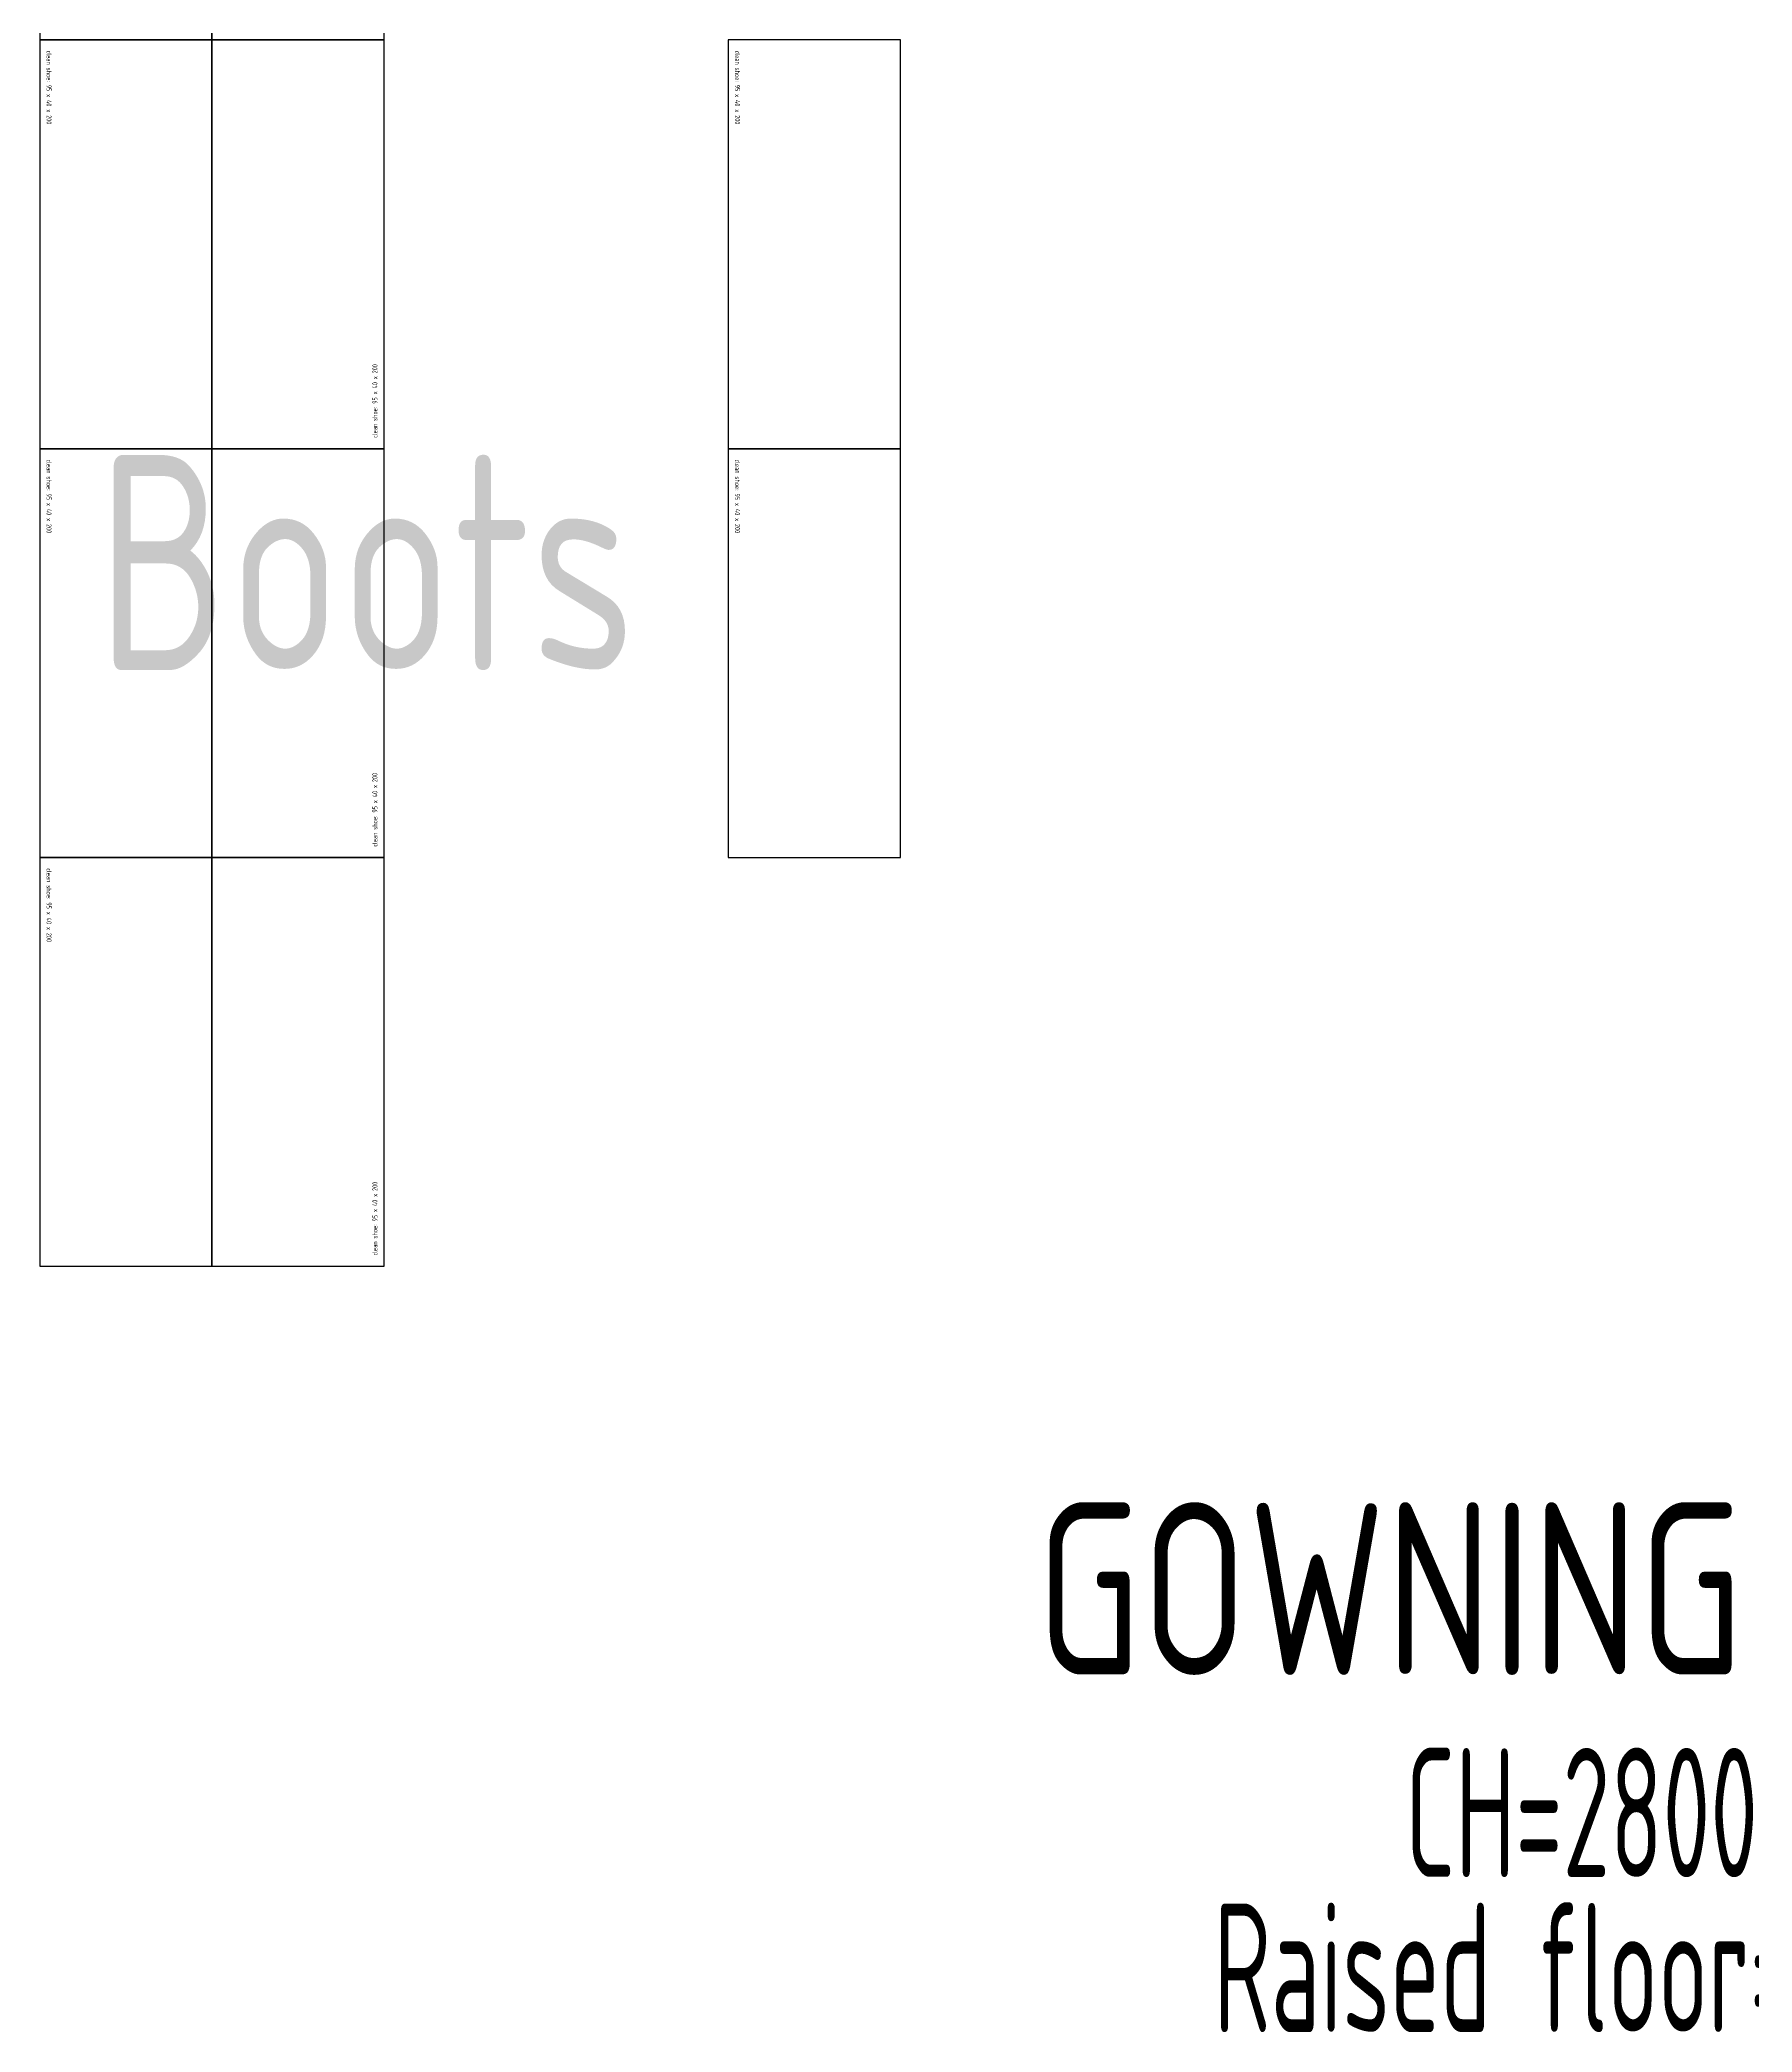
# Model space of a CAD drawing. Extents: x -32000 to 290600, y -111057 to 131250.
# Drawn here: x 248175 to 252154, y 5258 to 9887 of the extents above; entities that cross this region are included whole.
import ezdxf
from ezdxf.enums import TextEntityAlignment as Align

# ---------------------------------------------------------------- set-up
doc = ezdxf.new("R2010")
doc.units = 0
doc.header["$LTSCALE"] = 5
for name, color, linetype in [('XFDP30$0$A-CR-TT2', 9, 'Continuous'), ('XFDP30$0$A-CR-TXT', 9, 'Continuous'), ('XFDP30$0$B-Eq pattern (Belong to quotation) (50K)', 9, 'Continuous')]:
    doc.layers.add(name, color=color, linetype=linetype)
doc.styles.add('XFDP30$0$AA-TXT', font='isocp.shx', dxfattribs={"width": 0.8, "bigfont": 'china.shx'})

# ---------------------------------------------------------------- blocks, each defined once
blk = doc.blocks.new('XFDP30$0$~boots_95 x 40 x 200')
for p, q in [((950, 400), (0, 400)), ((0, 400), (0, 0)), ((950, 0), (950, 400)), ((0, 0), (950, 0)), ((0, 0), (950, 0))]:
    blk.add_line(p, q)
blk.add_lwpolyline([(0, 0), (475, 0)])
at = {"color": 1, "style": 'XFDP30$0$AA-TXT', "width": 0.8}
blk.add_text('clean shoe: 95 x 40 x 200', height=11.7, dxfattribs=at).set_placement((25.2, 15.5))
blk = doc.blocks.new('XFDP30')
at = {"layer": 'XFDP30$0$B-Eq pattern (Belong to quotation) (50K)'}
for p, rotation in [((248175, 10837.2), 270), ((248975, 9887.2), 89.99999999999999), ((248175, 9887.2), 270), ((248975, 8937.2), 89.99999999999999), ((249775, 9887.2), 270), ((248175, 8937.2), 270), ((248975, 7987.2), 89.99999999999999), ((249775, 8937.2), 270), ((248175, 7987.2), 270), ((248975, 7037.2), 89.99999999999999)]:
    blk.add_blockref('XFDP30$0$~boots_95 x 40 x 200', p, dxfattribs=dict(at, rotation=rotation))
at = {"layer": 'XFDP30$0$A-CR-TT2', "style": 'XFDP30$0$AA-TXT', "width": 0.6}
for s, p in [('CH=2800mm', (251910.2, 5768.4)), ('Raised floor=880mm', (251910.2, 5408.4))]:
    blk.add_text(s, height=300, dxfattribs=at).set_placement(p, align=Align.MIDDLE)
at = {"layer": 'XFDP30$0$A-CR-TXT', "style": 'XFDP30$0$AA-TXT', "width": 0.8}
blk.add_text('Boots', height=500, dxfattribs=at).set_placement((248934.2, 8422.8), align=Align.CENTER)
blk.add_text('GOWNING ROOM', height=400, dxfattribs=at).set_placement((251910.2, 6288.4), align=Align.MIDDLE)
blk = doc.blocks.new('H12PL3')
blk.add_blockref('XFDP30', (0, 0))

msp = doc.modelspace()

# ---------------------------------------------------------------- block references
msp.add_blockref('H12PL3', (0, 0))

doc.saveas('drawing.dxf')
